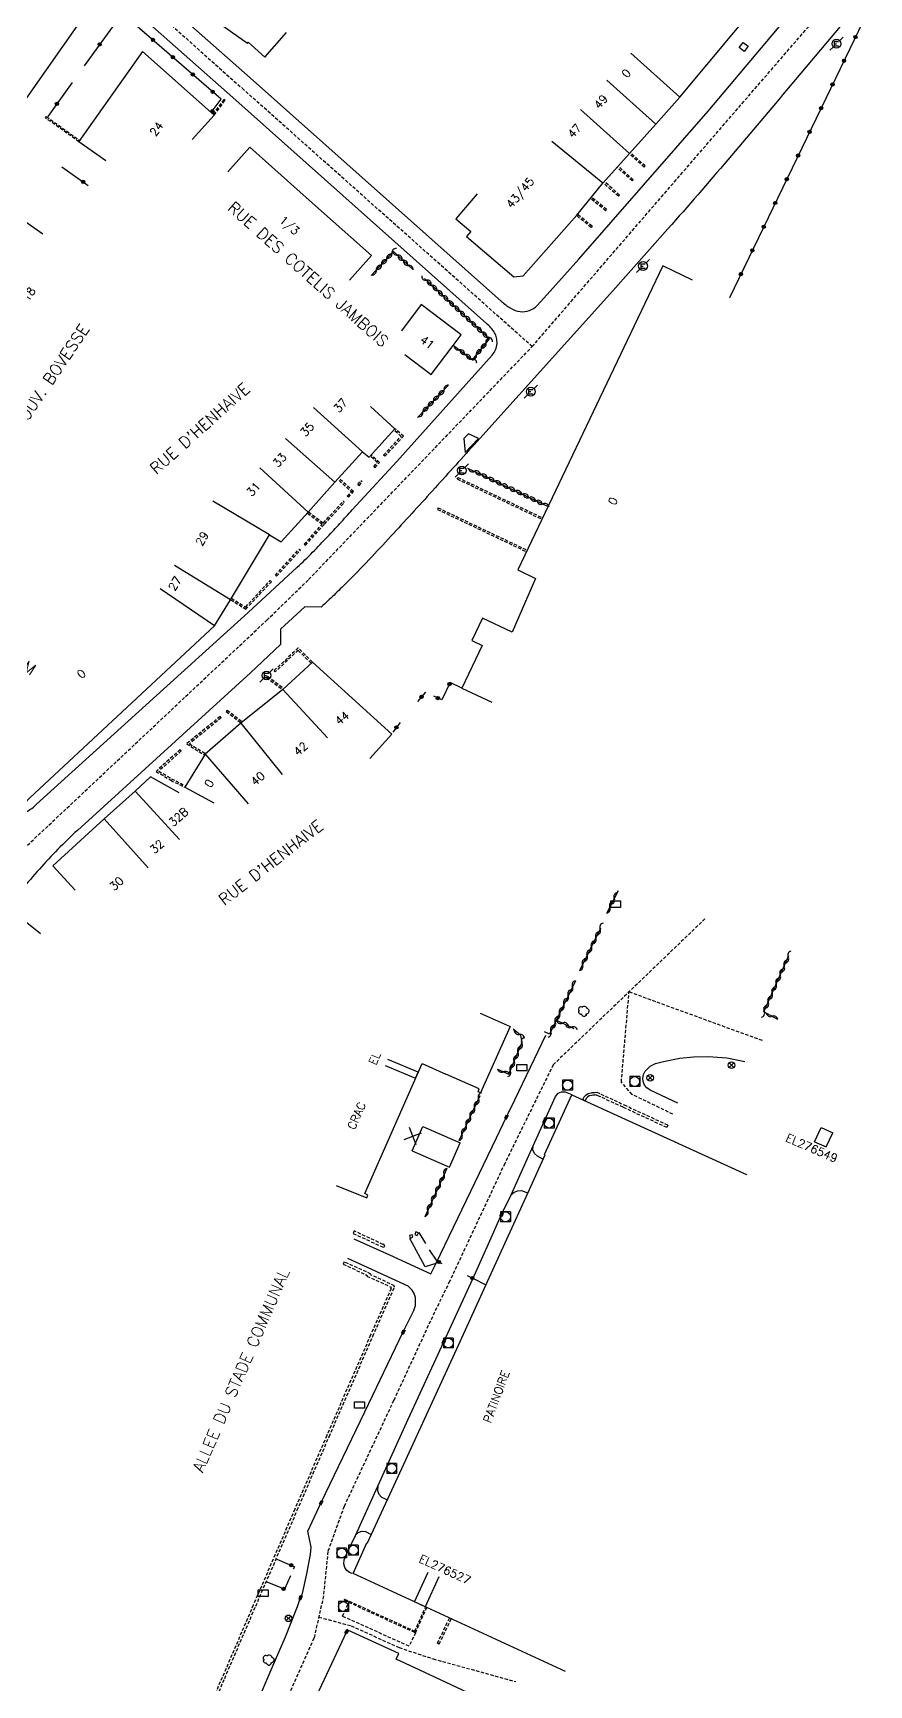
# Model space of a CAD drawing. Header units: millimetres. Extents: x 185000 to 186002, y 127000 to 128000.
# Drawn here: x 185873.1 to 186000, y 127353.1 to 127604.1 of the extents above; entities that cross this region are included whole.
import ezdxf
from ezdxf.enums import TextEntityAlignment as Align

# ---------------------------------------------------------------- set-up
doc = ezdxf.new("R2010")
doc.units = ezdxf.units.MM
doc.linetypes.add('DASHED', pattern=[0.75, 0.5, -0.25])
doc.layers.get('0').update_dxf_attribs({"linetype": 'CONTINUOUS'})
for name, color, linetype in [('W0001', 6, 'DASHED'), ('W0008', 7, 'CONTINUOUS'), ('W0100', 7, 'CONTINUOUS'), ('W0112', 1, 'DASHED'), ('W0300', 7, 'CONTINUOUS'), ('W0310', 3, 'CONTINUOUS'), ('W0322', 7, 'CONTINUOUS'), ('W0400', 7, 'CONTINUOUS'), ('W0420', 7, 'CONTINUOUS'), ('W0469', 7, 'CONTINUOUS'), ('W0471', 7, 'CONTINUOUS'), ('W0984', 7, 'CONTINUOUS'), ('W0989', 7, 'CONTINUOUS'), ('W0991', 7, 'CONTINUOUS'), ('W1102', 7, 'CONTINUOUS'), ('W1471', 7, 'CONTINUOUS')]:
    doc.layers.add(name, color=color, linetype=linetype)
doc.styles.get("Standard").update_dxf_attribs({"font": 'romans.shx', "width": 0.85})

# ---------------------------------------------------------------- blocks, each defined once
blk = doc.blocks.new('t322o')
at = {"color": 0, "linetype": 'Continuous'}
for radius in [0.25, 0.15]:
    blk.add_circle((0, 0), radius, dxfattribs=at)
blk = doc.blocks.new('T471')
for p, q in [((-0.333334, 0.333334), (-0.333334, -0.333334)), ((-0.333334, 0.333334), (0.333334, 0.333334)), ((-0.333334, 0), (0, 0)), ((0.500001, 0.500001), (1.000002, 1.000002)), ((-0.500001, -0.500001), (-1.000002, -1.000002)), ((-0.333334, -0.333334), (0.333334, -0.333334))]:
    blk.add_line(p, q)
blk.add_ellipse((0, 0), major_axis=(0.471405, 0.471405), ratio=1, start_param=5.4977871438, end_param=11.780972451)
blk = doc.blocks.new('t112o')
at = {"color": 0, "linetype": 'Continuous'}
for p, q in [((-0.5, 0.5), (0.5, 0.5)), ((-0.5, -0.5), (-0.5, 0.5)), ((0.5, 0.5), (0.5, -0.5)), ((0.5, -0.5), (-0.5, -0.5))]:
    blk.add_line(p, q, dxfattribs=at)
blk = doc.blocks.new('t310o')
at = {"color": 0, "linetype": 'Continuous'}
for centre, start, end in [((-0.5, 0.38), 216.8699, 323.1304), ((0.5, -0.37), 36.8699, 143.1303)]:
    blk.add_arc(centre, 0.625, start, end, dxfattribs=at)
blk = doc.blocks.new('T420')
for p, q in [((0.75, 0.75), (-0.75, 0.75)), ((-0.75, 0.75), (-0.75, -0.75)), ((0.75, 0.75), (0.75, -0.75)), ((0.75, -0.75), (-0.75, -0.75))]:
    blk.add_line(p, q)
blk.add_ellipse((0, 0), major_axis=(-0.53, 0.53), ratio=1, start_param=3.926991, end_param=10.210176)
blk = doc.blocks.new('T400')
for p, q in [((-0.15, 0.3), (0.15, 0.3)), ((-0.15, -0.25), (-0.15, 0.3)), ((-0.15, 0.15), (0.15, 0.15)), ((-0.15, 0), (0.15, 0)), ((0.15, 0.3), (0.15, -0.25)), ((-0.15, -0.15), (0.15, -0.15)), ((-0.15, -0.25), (-0.15, -0.3)), ((-0.15, -0.3), (0.15, -0.3)), ((0.15, -0.3), (0.15, -0.25))]:
    blk.add_line(p, q)
blk = doc.blocks.new('T300')
for p, q in [((-0.8, 0.51), (-0.86, 0.34)), ((-0.86, 0.34), (-0.86, 0.17)), ((-0.86, 0.17), (-0.74, 0.06)), ((-0.69, 0.63), (-0.8, 0.51)), ((-0.8, -0.06), (-0.74, 0.06)), ((-0.74, 0.06), (-0.69, 0.11)), ((-0.57, 0.69), (-0.69, 0.63)), ((-0.46, 0.69), (-0.57, 0.69)), ((-0.29, 0.63), (-0.46, 0.69)), ((-0.29, 0.63), (-0.17, 0.74)), ((-0.23, 0.57), (-0.29, 0.63)), ((-0.17, 0.74), (-0.06, 0.8)), ((-0.06, 0.8), (0.06, 0.8)), ((0.06, 0.8), (0.23, 0.74)), ((0.23, 0.74), (0.34, 0.63)), ((0.34, 0.63), (0.4, 0.51)), ((0.46, 0.46), (0.34, 0.46)), ((0.4, 0.51), (0.4, 0.46)), ((0.57, 0.4), (0.46, 0.46)), ((0.57, 0.4), (0.69, 0.29)), ((0.69, 0.29), (0.74, 0.17)), ((0.74, 0.06), (0.69, -0.17)), ((0.74, 0.17), (0.74, 0.06)), ((-0.8, -0.17), (-0.8, -0.06)), ((-0.8, -0.23), (-0.8, -0.17)), ((-0.74, -0.34), (-0.8, -0.23)), ((-0.69, -0.4), (-0.74, -0.34)), ((-0.51, -0.46), (-0.69, -0.4)), ((-0.4, -0.46), (-0.51, -0.46)), ((-0.4, -0.46), (-0.34, -0.46)), ((-0.34, -0.46), (-0.34, -0.4)), ((-0.34, -0.51), (-0.34, -0.46)), ((-0.29, -0.63), (-0.34, -0.51)), ((-0.17, -0.74), (-0.29, -0.63)), ((-0.06, -0.8), (-0.17, -0.74)), ((0.06, -0.8), (-0.06, -0.8)), ((0.17, -0.74), (0.06, -0.8)), ((0.23, -0.69), (0.17, -0.74)), ((0.29, -0.46), (0.23, -0.46)), ((0.29, -0.63), (0.23, -0.69)), ((0.46, -0.4), (0.29, -0.46)), ((0.34, -0.51), (0.29, -0.63)), ((0.34, -0.51), (0.34, -0.46)), ((0.57, -0.34), (0.46, -0.4)), ((0.63, -0.29), (0.57, -0.34)), ((0.69, -0.17), (0.63, -0.29))]:
    blk.add_line(p, q)
blk = doc.blocks.new('t991o')
at = {"color": 0, "linetype": 'Continuous'}
for p, q in [((-1, 1), (1, -1)), ((-1, -1), (1, 1))]:
    blk.add_line(p, q, dxfattribs=at)
blk = doc.blocks.new('T1471')
at = {"color": 0, "linetype": 'Continuous', "flags": 128}
blk.add_lwpolyline([(-0.75, -0.5), (-0.75, 0.5), (0.75, 0.5), (0.75, -0.5), (-0.75, -0.5)], dxfattribs=at)
blk = doc.blocks.new('T469')
at = {"color": 0, "linetype": 'Continuous', "flags": 128}
for points in [[(-0.35, 0.35), (0.35, -0.35)], [(-0.35, -0.35), (0.35, 0.35)]]:
    blk.add_lwpolyline(points, dxfattribs=at)
at = {"color": 0, "linetype": 'Continuous'}
blk.add_circle((0, 0), 0.5, dxfattribs=at)

msp = doc.modelspace()

# ---------------------------------------------------------------- linework, layer by layer
at = {"layer": 'W0001'}
for p, q in [((185948.86, 127556.46), (185904.71, 127595.78)), ((185963.57, 127458.43), (185983.84, 127451.03))]:
    msp.add_line(p, q, dxfattribs=at)
for points in [[(185853.94, 127634.08), (185870.55, 127622.41), (185879.76, 127616.51), (185887.91, 127610.79), (185904.71, 127595.78)], [(185810.04, 127396.72), (185864.05, 127471.66), (185870.01, 127478.63), (185908.55, 127514.89), (185914.91, 127521.07), (185948.86, 127556.46), (185997.55, 127612.86), (186000, 127616.02)], [(185975.1, 127469.52), (185952.05, 127447.35), (185944.69, 127432.34), (185936.32, 127414.45), (185934.02, 127409.75), (185927.82, 127396.33), (185920.29, 127380.25), (185917.83, 127373.4), (185917.16, 127366.64), (185915.72, 127360.22), (185906.5, 127339.71)], [(185970.22, 127439.84), (185964.02, 127442.84), (185962.4, 127444.69), (185963.57, 127458.43)], [(185916.44, 127363.43), (185921.35, 127362.11), (185928.65, 127358.8), (185933.81, 127357.09), (185946.39, 127353.62)]]:
    msp.add_lwpolyline(points, dxfattribs=at)
at = {"layer": 'W0008', "flags": 128}
for points in [[(186000, 127763.28), (185998.47, 127764.37, 0.1705), (185995.03, 127765.23, 0.1339), (185992.1, 127764.27, 0.0516), (185990.56, 127762.87), (185979.5, 127747.19), (185952.88, 127709.25), (185921.64, 127664.79), (185888.47, 127617.63, 0.1845), (185887.75, 127614.71, 0.1781), (185888.88, 127612.48), (185906.04, 127597.27)], [(185906.04, 127597.27), (185944.21, 127563.33, 0.0444), (185945.52, 127562.32, 0.1127), (185947.04, 127561.77, 0.1102), (185948.44, 127561.94, 0.1234), (185949.6, 127562.7), (185951.58, 127564.9), (185955.95, 127569.73), (185975.6, 127592.24), (185999.09, 127620.17, 0.00217), (186000, 127621.25, 0.0082)], [(186000, 127610.32), (185987.49, 127595.4, -0.0021), (185978.56, 127584.81, -0.0053), (185969.47, 127574.36), (185961.08, 127564.95), (185939.99, 127541.5, -0.0011), (185933.71, 127534.55, -0.002), (185927.4, 127527.64, -0.0034), (185924.07, 127524.07, -0.0076), (185920.66, 127520.57, -0.004), (185918.76, 127518.71, -0.0013), (185916.83, 127516.87), (185914.32, 127516.94), (185910.65, 127513.51), (185910.61, 127511.2), (185906.1, 127506.89), (185879.8, 127482.96, 0.0256), (185874.02, 127477.07, 0.0109), (185868.67, 127470.76, 0.0053), (185863.6, 127464.45, 0.0087), (185858.71, 127458), (185826.08, 127413.26), (185812.29, 127394), (185812.29, 127394)], [(185903.38, 127594.28), (185887.29, 127608.55, 0.1679), (185884.9, 127609.58, 0.1175), (185881.83, 127608.19), (185865.84, 127585.46), (185862.67, 127580.97), (185849.9, 127562.79), (185821.21, 127521.97, 0.2312), (185821.07, 127519.49, 0.0993), (185822.68, 127517.07), (185845.82, 127500.84), (185866.09, 127486.72)], [(185868.68, 127485.15, 0.168572), (185870.07, 127485.12, 0.0532), (185871.44, 127485.5, 0.0533), (185872.58, 127486.11, 0.035), (185873.6, 127486.93), (185905.71, 127516.06), (185913.16, 127522.92, 0.0126), (185915.51, 127525.2, 0.0056), (185917.77, 127527.57, 0.0016), (185919.66, 127529.6, 0.0012), (185921.54, 127531.64), (185928.28, 127538.99), (185942.8, 127555.16, 0.0871), (185943.3, 127555.97, 0.0819), (185943.52, 127556.92, 0.0714), (185943.44, 127557.77, 0.067), (185943.14, 127558.56, 0.0584), (185942.59, 127559.32, 0.0281), (185941.92, 127559.97), (185903.38, 127594.28), (185903.38, 127594.28)]]:
    msp.add_lwpolyline(points, format="xyb", dxfattribs=at)
msp.add_lwpolyline([(185940.68, 127542.51), (185939.19, 127543.22), (185938.48, 127542.47), (185938.67, 127540.35), (185940.68, 127542.51), (185940.68, 127542.51)], dxfattribs=at)
at = {"layer": 'W0008'}
for points in [[(185921.78, 127420.88), (185927.17, 127418.48), (185933.49, 127415.56), (185934.26, 127417.22), (185938.88, 127426.77), (185943.43, 127436.25), (185944.95, 127439.42), (185946.2, 127442.02), (185948.59, 127446.96), (185950.93, 127451.83)], [(185971, 127441.49), (185966.76, 127443.51), (185966.29, 127443.82), (185965.91, 127444.26), (185965.7, 127444.79), (185965.64, 127445.33), (185965.75, 127445.85), (185965.99, 127446.39), (185966.35, 127446.74), (185966.76, 127447.11), (185967.57, 127447.52), (185968.79, 127447.86), (185971.28, 127448.35), (185973.36, 127448.57), (185975.58, 127448.62), (185978.44, 127448.4), (185981.14, 127447.84)], [(185921.51, 127370.05), (185921.09, 127370.22), (185920.72, 127370.49), (185920.41, 127370.96), (185920.27, 127371.51), (185920.3, 127372.12), (185920.8, 127373.3), (185922, 127375.85), (185925.44, 127383.31), (185930.04, 127393.48), (185935.44, 127405.25), (185939.83, 127414.84), (185942.24, 127420.15), (185944.22, 127424.6), (185945.64, 127427.59), (185949, 127435.01), (185950.74, 127438.83), (185952.42, 127442.53), (185952.8, 127443.02), (185953.33, 127443.21), (185953.85, 127443.24), (185954.87, 127442.81)], [(185950.49, 127432.98), (185949.64, 127433.44), (185949.2, 127433.88), (185948.95, 127434.42), (185949, 127435.01)], [(185945.63, 127427.57), (185946.1, 127428.01), (185946.67, 127428.21), (185947.25, 127428.25), (185948.16, 127427.89)], [(185934.2, 127417.17), (185932.6, 127416.63), (185930.28, 127420.97)], [(185903.31, 127341), (185905, 127345.57), (185906.98, 127350.22), (185909.38, 127355.78), (185911.4, 127360.41), (185913.22, 127365.02), (185913.68, 127366.4), (185913.97, 127366.99), (185914.65, 127369.99), (185915.17, 127372.92), (185915.27, 127374.06), (185914.78, 127376.5), (185916.8, 127380.82), (185923.42, 127394.6), (185929.28, 127406.76), (185930.89, 127410.01), (185931.12, 127410.77), (185931.15, 127411.31), (185931.14, 127411.98), (185930.93, 127412.58), (185930.64, 127413.1), (185930.27, 127413.47), (185930.01, 127413.7), (185920.85, 127417.91)], [(185925.44, 127383.32), (185925.39, 127382.68), (185925.57, 127382.12), (185925.96, 127381.67), (185926.86, 127381.24)], [(185922, 127375.87), (185922.38, 127376.25), (185922.96, 127376.48), (185923.55, 127376.41), (185924.41, 127375.96)], [(185926.47, 127324.54), (185928.83, 127329.76), (185934.14, 127341.29), (185938.93, 127351.66), (185939.05, 127351.97), (185931.81, 127355.35), (185928.19, 127357.05), (185928.62, 127357.92), (185920.87, 127361.46), (185920.68, 127361.2), (185916.1, 127351.46), (185911.79, 127342.36), (185909.99, 127338.45)]]:
    msp.add_lwpolyline(points, dxfattribs=at)
at = {"layer": 'W0100'}
for p, q in [((185874.17, 127467.26), (185870.27, 127470.39)), ((185930.62, 127434.29), (185932.26, 127437.99)), ((185932.26, 127437.99), (185937.94, 127435.49)), ((185991.72, 127435.65), (185993.51, 127434.87)), ((185993.51, 127434.87), (185994.51, 127437.02))]:
    msp.add_line(p, q, dxfattribs=at)
at = {"layer": 'W0100', "flags": 128}
for points in [[(185911.55, 127620.93), (185907.47, 127623.81), (185902.46, 127616.73), (185897.62, 127609.87), (185900.82, 127607.04), (185900.3, 127606.3), (185905.63, 127602.55), (185905.74, 127602.72), (185908.26, 127600.45), (185911.57, 127604.19)], [(185940.51, 127579.66), (185937.28, 127575.85), (185939.54, 127573.94), (185938.89, 127573.17), (185946.09, 127567.07), (185947.49, 127567.2), (185955.64, 127576.44), (185959.59, 127581.3), (185963.63, 127585.79), (185967.63, 127590.25), (185971.3, 127594.34), (185987.66, 127614.04), (185983.81, 127617.23), (185983.81, 127617.23)], [(185897.24, 127587.9), (185900.55, 127591.64), (185889.69, 127601.28), (185880.02, 127587.6), (185884.1, 127584.72)], [(185921.11, 127566.55), (185924.44, 127570.28), (185915.49, 127578.26), (185905.97, 127586.74), (185902.64, 127583.01), (185902.64, 127583.01)], [(185973.19, 127566.56), (185968.68, 127568.71), (185964.32, 127559.6), (185946.66, 127522.52), (185949.37, 127521.23), (185945.82, 127513.06), (185941.31, 127515.21), (185939.7, 127511.81), (185941.28, 127511.06), (185938.19, 127504.55), (185942.71, 127502.41), (185942.71, 127502.41)], [(185929.52, 127555.23), (185933.5, 127552.2), (185936.86, 127556.63), (185938.08, 127558.22), (185932.02, 127562.83), (185928.99, 127558.85), (185928.99, 127558.85)], [(185867.87, 127487.83), (185871.77, 127487.06), (185872.57, 127487.9), (185900.62, 127514.01), (185903.06, 127518), (185908.96, 127527.84), (185910.74, 127526.81), (185914.86, 127531.31), (185918.9, 127535.88), (185923.07, 127540.49), (185924.09, 127539.64), (185928.02, 127543.97), (185924.31, 127547.33), (185924.31, 127547.33)], [(185924.2, 127493.86), (185927.55, 127497.56), (185915.47, 127508.52), (185910.97, 127504.35), (185904.63, 127499.23), (185899.21, 127494.55), (185896.1, 127489.5), (185900.53, 127487.16), (185900.53, 127487.16)], [(185895.26, 127488.64), (185890.89, 127491.07), (185890.89, 127491.07), (185888.55, 127488.92), (185883.85, 127484.72), (185876.07, 127477.55), (185879.46, 127473.87), (185879.46, 127473.87)]]:
    msp.add_lwpolyline(points, dxfattribs=at)
at = {"layer": 'W0100'}
for points in [[(185874.53, 127573.52), (185870.44, 127576.4), (185860.46, 127562.2), (185864.55, 127559.33)], [(185940.94, 127455.2), (185945.51, 127453.17), (185941.03, 127443.06), (185940.63, 127443.22), (185940.82, 127443.69), (185935.76, 127445.93)], [(185926.53, 127447.24), (185931.13, 127445.29), (185931.52, 127446.22), (185926.92, 127448.16)], [(185919.11, 127428.98), (185923.76, 127427.14), (185923.92, 127427.53), (185923.42, 127427.79), (185932.13, 127447.52), (185935.76, 127445.93)], [(185953.92, 127355.18), (185921.65, 127370.05), (185923.74, 127374.73), (185923.86, 127374.7), (185929.35, 127386.65), (185937.4, 127404.21), (185941.8, 127413.85), (185948.2, 127427.85), (185950.84, 127433.65), (185950.72, 127433.71), (185954.87, 127442.79), (185981.38, 127430.65)], [(185930.62, 127434.29), (185936.3, 127431.8), (185937.94, 127435.49)], [(185991.72, 127435.65), (185992.72, 127437.8), (185994.51, 127437.02)], [(185934.7, 127369.53), (185932.62, 127364.98), (185930.97, 127365.73), (185933.05, 127370.28)]]:
    msp.add_lwpolyline(points, dxfattribs=at)
at = {"layer": 'W0112'}
for p, q in [((185966.03, 127583.9), (185963.76, 127585.93)), ((185964.04, 127581.63), (185961.74, 127583.69)), ((185964.21, 127581.81), (185961.91, 127583.88)), ((185965.86, 127583.71), (185963.59, 127585.75)), ((185965.86, 127583.71), (185966.03, 127583.9)), ((185961.94, 127579.29), (185959.64, 127581.36)), ((185962.11, 127579.48), (185959.81, 127581.55)), ((185964.04, 127581.63), (185964.21, 127581.81)), ((185960, 127577.1), (185957.69, 127578.97)), ((185960.16, 127577.29), (185957.85, 127579.16)), ((185962.11, 127579.48), (185961.94, 127579.29)), ((185957.8, 127574.56), (185955.58, 127576.37)), ((185957.96, 127574.76), (185955.74, 127576.56)), ((185960, 127577.1), (185960.16, 127577.29)), ((185957.96, 127574.76), (185957.8, 127574.56)), ((185928.96, 127542.82), (185927.85, 127543.79)), ((185929.32, 127542.84), (185928.02, 127543.97)), ((185926.29, 127539.96), (185928.96, 127542.82)), ((185926.47, 127539.79), (185929.32, 127542.84)), ((185925.34, 127538.85), (185924.26, 127539.83)), ((185925.69, 127538.87), (185924.43, 127540.01)), ((185924.79, 127538.22), (185925.34, 127538.85)), ((185924.79, 127538.22), (185924.98, 127538.06)), ((185924.98, 127538.06), (185925.69, 127538.87)), ((185926.47, 127539.79), (185926.29, 127539.96)), ((185921.57, 127534.25), (185919.29, 127536.31)), ((185921.74, 127534.44), (185919.46, 127536.49)), ((185922.4, 127535.48), (185922.84, 127536.09)), ((185922.61, 127535.34), (185923.04, 127535.94)), ((185922.84, 127536.09), (185923.04, 127535.94)), ((185937.46, 127536.35), (185937.57, 127536.57)), ((185937.46, 127536.35), (185950.37, 127530.2)), ((185937.57, 127536.57), (185950.48, 127530.42)), ((185920.76, 127533.73), (185921.55, 127534.6)), ((185920.95, 127533.57), (185920.76, 127533.73)), ((185920.95, 127533.57), (185921.74, 127534.44)), ((185922.4, 127535.48), (185922.61, 127535.34)), ((185916.95, 127529.46), (185914.69, 127531.12)), ((185917.12, 127529.65), (185914.86, 127531.31)), ((185917.12, 127529.65), (185920.18, 127532.96)), ((185917.32, 127529.5), (185920.37, 127532.79)), ((185920.37, 127532.79), (185920.18, 127532.96)), ((185934.57, 127531.96), (185934.47, 127531.73)), ((185934.47, 127531.73), (185948.03, 127525.27)), ((185934.57, 127531.96), (185948.14, 127525.5)), ((185914.23, 127526.44), (185916.95, 127529.46)), ((185914.42, 127526.28), (185917.32, 127529.5)), ((185909.86, 127521.74), (185913.48, 127525.7)), ((185913.48, 127525.7), (185913.66, 127525.53)), ((185914.23, 127526.44), (185914.42, 127526.28)), ((185910.05, 127521.57), (185913.66, 127525.53)), ((185905.31, 127516.89), (185909.08, 127520.92)), ((185905.35, 127516.57), (185909.26, 127520.74)), ((185909.08, 127520.92), (185909.26, 127520.74)), ((185909.86, 127521.74), (185910.05, 127521.57)), ((185903.19, 127518.21), (185905.31, 127516.89)), ((185903.06, 127518), (185905.35, 127516.57)), ((185913.32, 127510.67), (185909.65, 127507.21)), ((185915.47, 127508.52), (185913.32, 127510.67)), ((185913.32, 127510.32), (185909.82, 127507.03)), ((185915.28, 127508.35), (185913.32, 127510.32)), ((185908.68, 127506.38), (185908.53, 127506.19)), ((185908.53, 127506.19), (185910.96, 127504.34)), ((185908.68, 127506.38), (185911.15, 127504.51)), ((185909.82, 127507.03), (185909.65, 127507.21)), ((185902.54, 127501.22), (185902.39, 127501.02)), ((185902.39, 127501.02), (185904.66, 127499.25)), ((185902.54, 127501.22), (185904.85, 127499.42)), ((185901.47, 127500.26), (185896.37, 127496.1)), ((185901.63, 127500.06), (185896.8, 127496.12)), ((185901.63, 127500.06), (185901.47, 127500.26)), ((185896.37, 127496.1), (185899.12, 127494.4)), ((185896.8, 127496.12), (185899.27, 127494.6)), ((185895.39, 127495.21), (185891.73, 127491.92)), ((185895.56, 127495.02), (185892.15, 127491.96)), ((185895.39, 127495.21), (185895.56, 127495.02)), ((185891.73, 127491.92), (185893.96, 127490.58)), ((185892.15, 127491.96), (185894.09, 127490.8)), ((185893.96, 127490.58), (185896.1, 127489.5)), ((185894.09, 127490.8), (185896.23, 127489.71)), ((185962.83, 127441.25), (185969.48, 127438.17)), ((185921.67, 127421.73), (185926.21, 127419.62)), ((185930.35, 127421.01), (185930.75, 127421.15)), ((185930.75, 127421.15), (185930.62, 127421.53)), ((185931.57, 127421.8), (185931.21, 127421.98)), ((185931.37, 127421.4), (185931.57, 127421.8)), ((185926.21, 127419.62), (185926.46, 127419.71)), ((185924.36, 127415.55), (185920.3, 127417.42)), ((185920.35, 127366.17), (185920.28, 127366)), ((185934.74, 127359.33), (185936.56, 127363.18))]:
    msp.add_line(p, q, dxfattribs=at)
for points in [[(185900.55, 127591.64), (185902.21, 127593.85), (185902.01, 127594), (185900.37, 127591.81)], [(185880.02, 127587.6), (185880.01, 127587.59), (185874.95, 127591.19), (185875.09, 127591.39), (185880.15, 127587.79)], [(185956.53, 127442.06), (185956.74, 127442.45), (185957.01, 127442.72), (185957.35, 127442.98), (185957.79, 127443.07), (185957.99, 127443.12), (185958.38, 127443.14), (185958.66, 127443.17), (185959.27, 127442.9), (185962.83, 127441.25)], [(185957.06, 127442.21), (185956.89, 127441.88), (185956.53, 127442.06)], [(185969.48, 127438.17), (185969.31, 127437.81), (185962.66, 127440.88), (185959.1, 127442.54), (185958.6, 127442.76), (185958.41, 127442.74), (185958.05, 127442.72), (185957.88, 127442.68), (185957.52, 127442.6), (185957.27, 127442.42), (185957.06, 127442.21)], [(185926.23, 127420.05), (185921.83, 127422.09), (185921.67, 127421.73)], [(185930.62, 127421.53), (185930.21, 127421.39), (185930.35, 127421.01)], [(185931.21, 127421.98), (185931.01, 127421.58), (185931.37, 127421.4)], [(185926.46, 127419.71), (185926.33, 127420.09), (185926.23, 127420.05)], [(185920.3, 127417.42), (185920.14, 127417.06), (185923.82, 127415.35), (185923.77, 127415.24), (185927.42, 127413.57), (185927.32, 127413.37), (185927.42, 127413.34), (185924.32, 127406.29), (185917.65, 127391), (185912.81, 127379.82), (185906.5, 127365.26), (185901.79, 127354.27), (185898.84, 127347.48), (185896.98, 127343.15)], [(185897.36, 127343.02), (185899.21, 127347.32), (185902.16, 127354.12), (185906.87, 127365.1), (185913.18, 127379.66), (185918.01, 127390.84), (185924.68, 127406.13), (185927.97, 127413.58), (185927.89, 127413.61), (185927.97, 127413.77), (185924.31, 127415.44), (185924.36, 127415.55)], [(185930.95, 127361.12), (185931.14, 127361.04), (185930.15, 127359.01), (185920.04, 127363.57), (185920.98, 127365.57)], [(185920.28, 127366), (185931.14, 127361.04), (185932.84, 127364.86)], [(185920.36, 127366.17), (185931.05, 127361.29), (185932.67, 127364.94)], [(185934.74, 127359.33), (185934.47, 127359.45), (185936.29, 127363.3)]]:
    msp.add_lwpolyline(points, dxfattribs=at)
at = {"layer": 'W0310'}
for p, q in [((185931.46, 127545.7), (185936.1, 127550.52)), ((185939.05, 127538), (185951.26, 127532.18)), ((185960.19, 127470.39), (185961.96, 127473.83)), ((185956.08, 127461.67), (185959.29, 127468.17)), ((185952.54, 127454.1), (185955.16, 127452.88)), ((185937.76, 127435.85), (185940.96, 127442.68)), ((185932.58, 127424.31), (185935.93, 127431.64))]:
    msp.add_line(p, q, dxfattribs=at)
at = {"layer": 'W0310', "flags": 128}
for points in [[(185930.7, 127568.2), (185927.81, 127570.89), (185924.4, 127567.24), (185924.4, 127567.24)], [(185936.88, 127556.65), (185939.77, 127554.45), (185942.35, 127557.64), (185932.52, 127566.81), (185932.52, 127566.81)]]:
    msp.add_lwpolyline(points, dxfattribs=at)
at = {"layer": 'W0310'}
for points in [[(185986.17, 127454.23), (185984.05, 127455.4), (185987.85, 127463.95)], [(185955.41, 127460.1), (185951.48, 127452.01), (185950.74, 127452.33)], [(185943.6, 127446.7), (185945.29, 127445.9), (185947.35, 127450.76), (185947.13, 127451.78), (185945.96, 127452.77)]]:
    msp.add_lwpolyline(points, dxfattribs=at)
at = {"layer": 'W0322'}
for p, q in [((185878.98, 127596.6), (185875.32, 127591.42)), ((185877.41, 127583.78), (185881.43, 127580.94)), ((185932.65, 127503.97), (185931.46, 127502.55)), ((185928.8, 127499.35), (185927.7, 127497.87)), ((185931.65, 127421.85), (185932.64, 127420.18))]:
    msp.add_line(p, q, dxfattribs=at)
at = {"layer": 'W0322', "flags": 128}
for points in [[(185900.27, 127592.21), (185901.63, 127594.06), (185886.61, 127607.08), (185880.82, 127599.13)], [(185998.51, 127607.69), (185999.68, 127607.05), (185997.08, 127601.69), (185978.81, 127563.87), (185978.81, 127563.87)], [(185938.19, 127504.56), (185936.39, 127505.43), (185935.14, 127502.78), (185933.93, 127503.34), (185933.93, 127503.34)]]:
    msp.add_lwpolyline(points, dxfattribs=at)
at = {"layer": 'W0322'}
for points in [[(185933.23, 127419.22), (185934.36, 127417.53), (185935.15, 127417.13)], [(185941.89, 127413.86), (185940.02, 127414.82), (185939.05, 127415.27)], [(185910.09, 127372.24), (185912.75, 127371.09), (185912.54, 127370.69)], [(185912.13, 127369.7), (185911.25, 127367.66), (185908.59, 127368.72)]]:
    msp.add_lwpolyline(points, dxfattribs=at)
at = {"layer": 'W1102'}
for p, q in [((185971.3, 127594.34), (185963.86, 127601.02)), ((185967.63, 127590.25), (185960.19, 127596.93)), ((185963.63, 127585.79), (185956.2, 127592.48)), ((185959.59, 127581.3), (185951.82, 127587.6)), ((185923.07, 127540.49), (185915.65, 127547.2)), ((185918.9, 127535.88), (185911.41, 127542.5)), ((185914.86, 127531.31), (185907.48, 127538.06)), ((185908.96, 127527.84), (185900.38, 127532.98)), ((185903.06, 127518), (185894.54, 127523.22)), ((185900.62, 127514.01), (185892.35, 127519.63)), ((185910.97, 127504.35), (185917.78, 127497.02)), ((185904.63, 127499.23), (185910.91, 127491.45)), ((185899.21, 127494.55), (185905.74, 127486.98)), ((185888.55, 127488.92), (185895.3, 127481.55)), ((185883.85, 127484.72), (185890.52, 127477.27))]:
    msp.add_line(p, q, dxfattribs=at)

# ---------------------------------------------------------------- block references
at = {"layer": 'W0112', "rotation": 52.88027856988223}
msp.add_blockref('t112o', (185980.97, 127601.98), dxfattribs=at)
at = {"layer": 'W0300'}
for p in [(185956.74, 127455.46), (185908.87, 127356.9)]:
    msp.add_blockref('T300', p, dxfattribs=at)
at = {"layer": 'W0310'}
for p, rotation in [((185927.55, 127570.62), 226.9701868960481), ((185928.38, 127570.37), 136.9699897998983), ((185925.19, 127568.08), 226.9701868960481), ((185925.97, 127568.93), 226.9701868960481), ((185926.76, 127569.77), 226.9701868960481), ((185929.22, 127569.58), 136.9699897998983), ((185930.06, 127568.79), 136.9699897998983), ((185932.81, 127566.55), 136.9604607603196), ((185933.65, 127565.76), 136.9604607603196), ((185934.5, 127564.97), 136.9604607603196), ((185935.34, 127564.18), 136.9604607603196), ((185936.19, 127563.39), 136.9604607603196), ((185937.03, 127562.61), 136.9604607603196), ((185937.87, 127561.82), 136.9604607603196), ((185938.72, 127561.03), 136.9604607603196), ((185939.56, 127560.24), 136.9604607603196), ((185940.41, 127559.45), 136.9604607603196), ((185941.25, 127558.66), 136.9604607603196), ((185942.09, 127557.88), 136.9604607603196), ((185937.8, 127555.95), 322.7262843733755), ((185938.72, 127555.25), 322.7262843733755), ((185940.39, 127555.22), 51.00068069034572), ((185941.12, 127556.11), 51.00068069034572), ((185941.85, 127557.01), 51.00068069034572), ((185939.64, 127554.55), 322.7262843733755), ((185935.47, 127549.86), 46.0401299405864), ((185933.06, 127547.36), 46.0401299405864), ((185933.86, 127548.19), 46.0401299405864), ((185934.66, 127549.03), 46.0401299405864), ((185932.26, 127546.53), 46.0401299405864), ((185940.09, 127537.5), 334.5284609643354), ((185941.13, 127537.01), 334.5284609643354), ((185942.18, 127536.51), 334.5284609643354), ((185943.22, 127536.01), 334.5284609643354), ((185944.26, 127535.52), 334.5284609643354), ((185945.31, 127535.02), 334.5284609643354), ((185946.35, 127534.52), 334.5284609643354), ((185947.39, 127534.03), 334.5284609643354), ((185948.43, 127533.53), 334.5284609643354), ((185949.48, 127533.03), 334.5284609643354), ((185950.52, 127532.54), 334.5284609643354), ((185961.33, 127472.62), 62.69229033087543), ((185960.65, 127471.28), 62.69229033087543), ((185959.18, 127467.95), 63.74983302299259), ((185957.85, 127465.26), 63.74983302299259), ((185958.52, 127466.61), 63.74983302299259), ((185956.52, 127462.57), 63.74983302299259), ((185957.19, 127463.92), 63.74983302299259), ((185987.13, 127462.33), 66.02827335797328), ((185987.74, 127463.7), 66.02827335797328), ((185985.91, 127459.59), 66.02827335797328), ((185986.52, 127460.96), 66.02827335797328), ((185954.32, 127457.85), 244.1385902081068), ((185954.97, 127459.2), 244.1385902081068), ((185985.3, 127458.21), 66.02827335797328), ((185953.01, 127455.15), 244.1385902081068), ((185953.66, 127456.51), 244.1385902081068), ((185984.09, 127455.47), 66.02827335797328), ((185984.7, 127456.84), 66.02827335797328), ((185985.3, 127454.71), 151.1064019354579), ((185951.7, 127452.46), 244.1385902081068), ((185952.36, 127453.8), 244.1385902081068), ((185953.45, 127453.68), 335.1487377872483), ((185954.81, 127453.05), 335.1487377872483), ((185946.9, 127451.97), 139.9834855828613), ((185947.29, 127450.61), 67.07470406567103), ((185946.12, 127447.85), 67.07470406567103), ((185946.7, 127449.23), 67.07470406567103), ((185944.5, 127446.27), 334.5813224519709), ((185945.53, 127446.47), 67.07470406567103), ((185940.73, 127442.19), 64.89413378692383), ((185939.46, 127439.48), 64.89413378692383), ((185940.1, 127440.83), 64.89413378692383), ((185938.82, 127438.12), 64.89413378692383), ((185938.19, 127436.76), 64.89413378692383), ((185934.86, 127429.31), 65.45615102954902), ((185935.48, 127430.68), 65.45615102954902), ((185934.24, 127427.95), 65.45615102954902), ((185932.99, 127425.22), 65.45615102954902), ((185933.61, 127426.58), 65.45615102954902)]:
    msp.add_blockref('t310o', p, dxfattribs=dict(at, rotation=rotation))
at = {"layer": 'W0322'}
for p, rotation in [((185997.95, 127603.49), 244.2085353207901), ((185883.17, 127602.36), 233.9451369951135), ((185891.27, 127603.04), 139.0769593796994), ((185894.29, 127600.42), 139.0769593796994), ((185996.21, 127599.88), 244.2073265661172), ((185897.31, 127597.8), 139.0769593796994), ((185994.47, 127596.28), 244.2073265661172), ((185876.67, 127593.33), 234.7447112440901), ((185900.33, 127595.18), 139.0769593796994), ((185900.28, 127592.21), 53.90832058328483), ((185992.73, 127592.68), 244.2073265661172), ((185990.99, 127589.08), 244.2073265661172), ((185989.25, 127585.48), 244.2073265661172), ((185880.68, 127581.48), 324.7470755120931), ((185987.51, 127581.88), 244.2073265661172), ((185985.77, 127578.27), 244.2073265661172), ((185984.03, 127574.67), 244.2073265661172), ((185982.29, 127571.07), 244.2073265661172), ((185980.55, 127567.47), 244.2073265661172), ((185936.28, 127505.19), 244.6794590038602), ((185934.67, 127417.38), 333.0261587287612), ((185939.77, 127414.93), 154.7788393307512), ((185912.27, 127371.3), 336.726018041476), ((185911.11, 127367.71), 158.1800609376674)]:
    msp.add_blockref('t322o', p, dxfattribs=dict(at, rotation=rotation))
for p in [(185932.06, 127503.26), (185934.54, 127503.06), (185928.25, 127498.61)]:
    msp.add_blockref('t322o', p, dxfattribs=at)
at = {"layer": 'W0400'}
for p, rotation in [((185944.95, 127439.42), 334.425823397726), ((185950.74, 127438.83), 155.5057006683261), ((185944.22, 127424.6), 155.9429942417008), ((185929.28, 127406.76), 334.2666302798839), ((185935.44, 127405.25), 155.3470269148961), ((185916.8, 127380.82), 334.9726779800681), ((185913.68, 127366.4), 341.6005713784124), ((185920.68, 127361.2), 144.9437186876564)]:
    msp.add_blockref('T400', p, dxfattribs=dict(at, rotation=rotation))
at = {"layer": 'W0420'}
for p in [(185964.43, 127444.8), (185954.23, 127444.25), (185951.42, 127438.48), (185944.81, 127424.24), (185936.12, 127405.07), (185927.52, 127386.02), (185919.92, 127373.16), (185921.69, 127373.6), (185920.19, 127365.03)]:
    msp.add_blockref('T420', p, dxfattribs=at)
at = {"layer": 'W0469'}
for p in [(185966.76, 127445.36), (185979.11, 127447.3), (185911.83, 127363.24)]:
    msp.add_blockref('T469', p, dxfattribs=at)
at = {"layer": 'W0471'}
for p in [(185995.06, 127602.47), (185965.69, 127568.7), (185948.64, 127549.61), (185938.17, 127537.63), (185908.51, 127506.49)]:
    msp.add_blockref('T471', p, dxfattribs=at)
at = {"layer": 'W0991', "rotation": 66.05108306290185}
msp.add_blockref('t991o', (185930.73, 127436.49), dxfattribs=at)
at = {"layer": 'W1471'}
for p in [(185961.53, 127471.73), (185947.3, 127446.9), (185922.63, 127395.65), (185908, 127367.08)]:
    msp.add_blockref('T1471', p, dxfattribs=at)

# ---------------------------------------------------------------- texts
at = {"layer": 'W0984'}
for s, rotation, p in [('EL', 67.0775, (185924.93, 127448.33)), ('CRAC', 66.1644, (185922.19, 127439.6)), ('EL276549', 336.4712, (185991.32, 127434.69)), ('PATINOIRE       ', 69.6385, (185944.45, 127399.73)), ('EL276527', 335.473, (185935.6, 127370.67))]:
    msp.add_text(s, height=1.25, rotation=rotation, dxfattribs=at).set_placement(p, align=Align.MIDDLE)
at = {"layer": 'W0989'}
for s, rotation, p in [('RUE DES COTELIS JAMBOIS', 318.2034, (185914.86, 127567.44)), ('AVENUE GOUV. BOVESSE', 56.0932, (185872.99, 127547.72)), ("RUE D'HENHAIVE", 41.8407, (185898.39, 127544.02)), ('RUE SANS NOM', 327.8036, (185865.57, 127511.98)), ("RUE D'HENHAIVE", 37.9491, (185909.16, 127478.06)), ('ALLEE DU STADE COMMUNAL', 66.6168, (185904.63, 127400.94))]:
    msp.add_text(s, height=1.75, rotation=rotation, dxfattribs=at).set_placement(p, align=Align.MIDDLE)
at = {"layer": 'W0991'}
for s, rotation, p in [('0', 48.1037, (185963.14, 127597.97)), ('49', 48.111, (185959.29, 127593.67)), ('24', 54.7471, (185891.79, 127589.54)), ('47', 47.9968, (185955.29, 127589.23)), ('43/45', 49.3753, (185947.09, 127579.78)), ('1/3', 318.1882, (185911.94, 127574.81)), ('18', 54.8862, (185872.41, 127564.41)), ('41', 322.7306, (185932.92, 127557.11)), ('37', 47.7948, (185919.76, 127547.52)), ('35', 47.909, (185914.68, 127543.88)), ('33', 48.5158, (185910.51, 127539.22)), ('31', 47.5686, (185906.53, 127534.79)), ('0', 64.5822, (185961.12, 127532.99)), ('29', 59.0725, (185898.72, 127527.29)), ('27', 58.4864, (185894.6, 127520.45)), ('0', 43.0477, (185880.39, 127506.75)), ('44', 38.9116, (185919.99, 127500.01)), ('42', 40.8063, (185913.69, 127495.35)), ('0', 58.4213, (185899.8, 127490.09)), ('40', 40.8063, (185907.18, 127490.82)), ('32B', 41.8329, (185895.14, 127484.99)), ('32', 41.8329, (185891.87, 127480.49)), ('30', 42.6781, (185885.73, 127474.88))]:
    msp.add_text(s, height=1.25, rotation=rotation, dxfattribs=at).set_placement(p, align=Align.MIDDLE)

doc.saveas('drawing.dxf')
